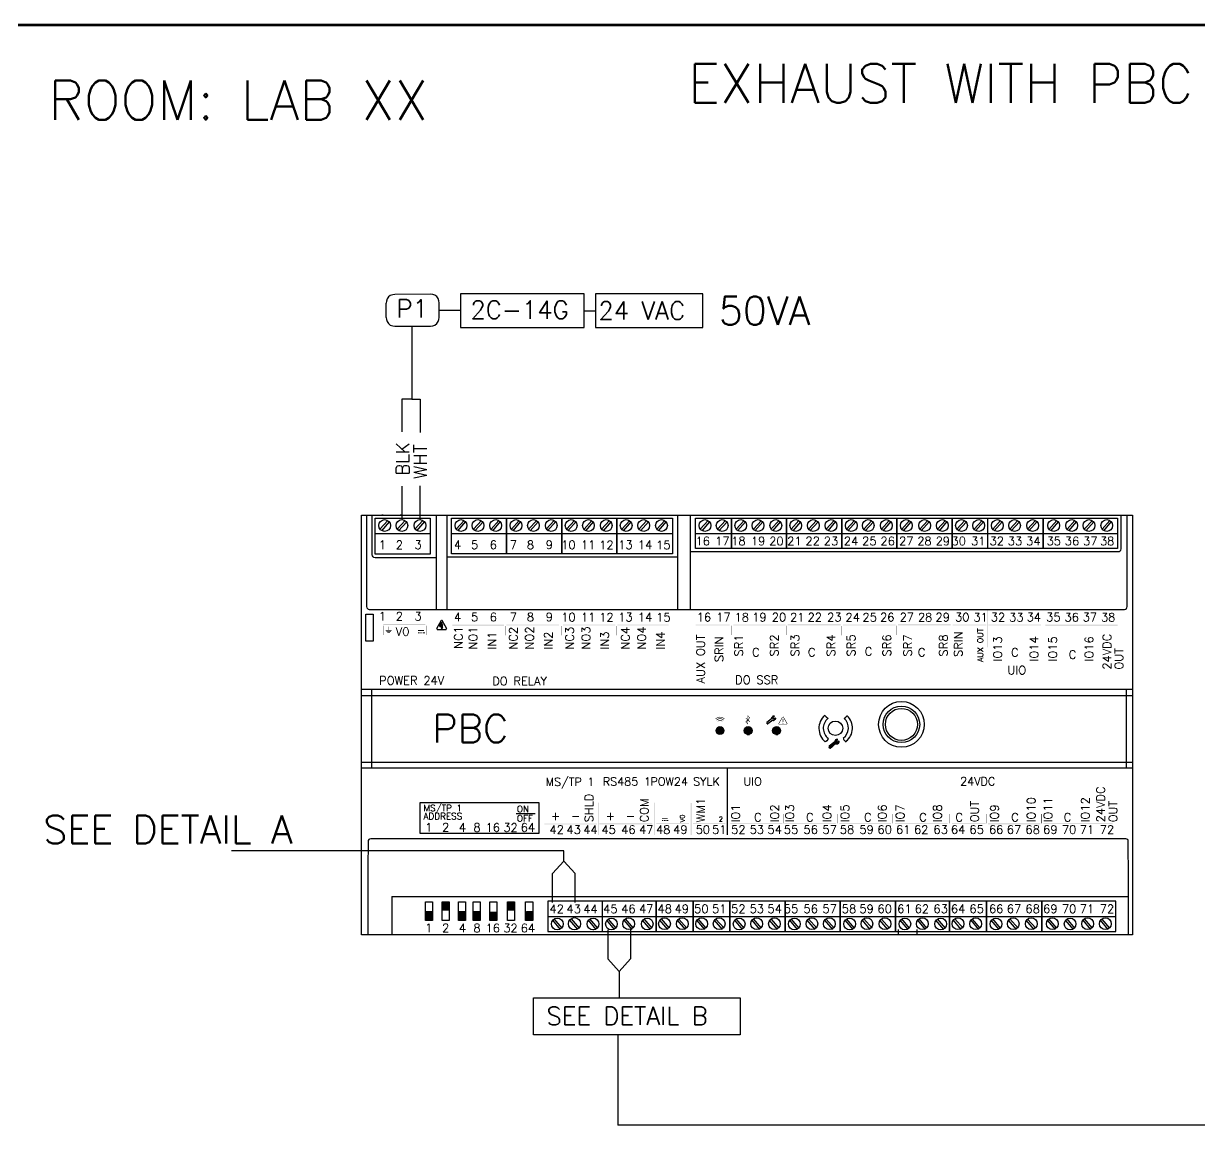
# Model space of a CAD drawing. Extents: x -251 to 1546, y 32 to 985.
# Drawn here: x 73 to 718, y 371 to 985 of the extents above; entities that cross this region are included whole.
import ezdxf

# ---------------------------------------------------------------- set-up
doc = ezdxf.new("R2010")
doc.units = 0
doc.header["$LTSCALE"] = 96
doc.header["$MEASUREMENT"] = 0
doc.layers.get('0').update_dxf_attribs({"linetype": 'CONTINUOUS'})
doc.layers.add('ModelB', color=30, linetype='CONTINUOUS')
doc.layers.add('PBC', color=7, linetype='CONTINUOUS')
doc.styles.get("Standard").update_dxf_attribs({"font": 'ROMANS'})

msp = doc.modelspace()

# ---------------------------------------------------------------- hatches: boundary and pattern name
at = {"layer": 'PBC', "lineweight": 25, "transparency": 33554687}
for points in [[(601.26, 642.83), (601.56, 642.83), (601.56, 663.66), (601.26, 663.66)], [(270.27, 654.82), (270.12, 654.82), (270.12, 649.57), (270.27, 649.57)], [(270.27, 655.57), (270.27, 655.12), (293.35, 655.12), (293.35, 655.57)], [(271.61, 652.42), (271.61, 651.97), (274.91, 651.97), (274.91, 652.42)], [(271.91, 651.82), (271.91, 651.37), (274.46, 651.37), (274.46, 651.82)], [(272.51, 651.07), (272.51, 650.77), (274.01, 650.77), (274.01, 651.07)], [(273.11, 652.12), (273.26, 652.12), (273.26, 654.22), (273.11, 654.22)], [(289.3, 652.27), (289.3, 651.82), (292.6, 651.82), (292.6, 652.27)], [(289.3, 651.07), (289.3, 650.62), (290.2, 650.62), (290.2, 651.07)], [(290.5, 651.07), (290.5, 650.62), (291.4, 650.62), (291.4, 651.07)], [(291.85, 651.07), (291.85, 650.62), (292.75, 650.62), (292.75, 651.07)], [(294.25, 654.82), (294.1, 654.82), (294.1, 649.57), (294.25, 649.57)], [(308.19, 655.27), (308.19, 654.82), (336.37, 654.82), (336.37, 655.27)], [(337.12, 654.52), (336.97, 654.52), (336.97, 649.42), (337.12, 649.42)], [(337.72, 655.27), (337.72, 654.97), (366.65, 654.97), (366.65, 655.27)], [(368, 654.52), (367.85, 654.52), (367.85, 649.42), (368, 649.42)], [(368.75, 655.27), (368.75, 654.97), (397.39, 654.97), (397.39, 655.27)], [(397.98, 654.52), (397.83, 654.52), (397.83, 649.42), (397.98, 649.42)], [(398.58, 655.27), (398.58, 654.97), (426.77, 654.97), (426.77, 655.27)], [(460.05, 654.97), (460.05, 655.27), (441.46, 655.27), (441.46, 654.97)], [(461.39, 654.82), (461.25, 654.82), (461.25, 649.57), (461.39, 649.57)], [(462.14, 655.27), (462.14, 654.97), (490.78, 654.97), (490.78, 655.27)], [(491.38, 654.82), (491.23, 654.82), (491.23, 649.57), (491.38, 649.57)], [(491.98, 655.42), (491.98, 654.97), (520.91, 654.97), (520.91, 655.42)], [(521.66, 654.52), (521.51, 654.52), (521.51, 649.42), (521.66, 649.42)], [(522.26, 655.27), (522.26, 654.97), (551.19, 654.97), (551.19, 655.27)], [(551.79, 654.82), (551.64, 654.82), (551.64, 649.57), (551.79, 649.57)], [(552.39, 655.42), (552.39, 654.97), (581.32, 654.97), (581.32, 655.42)], [(582.07, 654.82), (581.92, 654.82), (581.92, 649.72), (582.07, 649.72)], [(600.81, 654.97), (600.81, 655.27), (582.37, 655.27), (582.37, 654.97)], [(601.86, 655.27), (601.86, 654.97), (630.79, 654.97), (630.79, 655.27)], [(632.14, 654.97), (631.99, 654.97), (631.99, 649.72), (632.14, 649.72)], [(633.19, 655.27), (633.19, 654.82), (672.76, 654.82), (672.76, 655.27)]]:
    msp.add_hatch(color=7, dxfattribs=at).paths.add_polyline_path(points)
at = {"layer": 'PBC', "transparency": 33554687}
for points in [[(302.79, 654.82), (302.94, 655.12), (302.05, 654.82), (302.2, 655.12), (302.64, 656.32), (302.05, 656.32), (301.45, 655.12), (301.45, 654.82), (301.15, 654.22), (302.49, 654.52), (302.35, 654.22), (302.2, 653.77), (301.9, 653.77), (302.35, 653.02), (302.94, 653.77), (302.49, 653.77), (302.64, 654.22), (302.79, 654.52)], [(485.98, 605.54), (485.83, 605.54), (485.83, 600.44), (485.98, 600.44)], [(470.69, 599.39), (470.24, 599.39), (469.79, 599.24), (469.19, 598.94), (468.59, 598.34), (468.44, 597.89), (468.29, 597.59), (468.29, 596.84), (468.44, 596.39), (468.59, 596.09), (469.49, 595.2), (469.79, 595.05), (470.99, 595.05), (471.44, 595.2), (471.74, 595.5), (472.19, 595.8), (472.49, 596.09), (472.64, 596.39), (472.79, 596.84), (472.79, 597.59), (472.64, 597.89), (472.49, 598.34), (472.19, 598.64), (471.74, 598.94), (471.44, 599.09), (470.99, 599.24)], [(486.13, 599.39), (485.83, 599.39), (485.38, 599.24), (485.08, 599.09), (484.63, 598.94), (484.33, 598.64), (484.03, 598.04), (483.88, 597.59), (483.88, 596.84), (484.03, 596.39), (484.33, 595.8), (484.63, 595.5), (485.08, 595.2), (485.38, 595.05), (486.58, 595.05), (487.03, 595.2), (487.63, 595.8), (487.78, 596.09), (488.08, 596.39), (488.08, 596.84), (488.23, 597.14), (488.08, 597.59), (488.08, 598.04), (487.78, 598.34), (487.63, 598.64), (487.33, 598.94), (487.03, 599.09)], [(387.94, 540.05), (388.39, 540.05), (388.39, 557.74), (387.94, 557.74)], [(418.82, 540.05), (419.27, 540.05), (419.27, 557.74), (418.82, 557.74)], [(438.76, 540.05), (439.36, 540.05), (439.36, 557.59), (438.76, 557.59)], [(423.02, 549.34), (423.02, 548.89), (426.17, 548.89), (426.17, 549.34)], [(423.02, 548.14), (423.02, 547.69), (423.77, 547.69), (423.77, 548.14)], [(424.22, 548.14), (424.22, 547.69), (424.97, 547.69), (424.97, 548.14)], [(425.42, 548.14), (425.42, 547.69), (426.17, 547.69), (426.17, 548.14)], [(489.58, 551.59), (489.43, 551.59), (489.43, 546.35), (489.58, 546.35)], [(519.26, 551.59), (519.11, 551.59), (519.11, 546.35), (519.26, 546.35)], [(549.69, 551.59), (549.54, 551.59), (549.54, 546.35), (549.69, 546.35)], [(580.87, 551.59), (580.72, 551.59), (580.72, 546.35), (580.87, 546.35)], [(601.11, 551.59), (600.96, 551.59), (600.96, 546.35), (601.11, 546.35)], [(631.24, 551.59), (630.94, 551.59), (630.94, 546.35), (631.24, 546.35)], [(358.56, 546.2), (358.56, 545.9), (387.49, 545.9), (387.49, 546.2)], [(388.69, 546.35), (388.69, 545.9), (417.77, 545.9), (417.77, 546.35)], [(420.02, 546.35), (420.02, 546.05), (437.86, 546.05), (437.86, 546.35)], [(439.96, 546.35), (439.96, 546.05), (457.8, 546.05), (457.8, 546.35)], [(460.5, 546.35), (460.5, 546.05), (488.98, 546.05), (488.98, 546.35)], [(490.03, 546.35), (490.03, 546.05), (518.21, 546.05), (518.21, 546.35)], [(520.16, 546.35), (520.16, 546.05), (548.49, 546.05), (548.49, 546.35)], [(550.74, 546.35), (550.74, 546.05), (579.67, 546.05), (579.67, 546.35)], [(581.92, 546.35), (581.92, 546.05), (600.36, 546.05), (600.36, 546.35)], [(601.71, 546.35), (601.71, 545.9), (630.34, 545.9), (630.34, 546.35)], [(631.99, 546.35), (631.99, 546.05), (670.06, 546.05), (670.06, 546.35)], [(306.17, 503.1), (302.72, 503.1), (302.72, 498.75), (306.17, 498.75)], [(341.88, 503.1), (338.58, 503.1), (338.58, 498.75), (341.88, 498.75)], [(296.88, 498), (293.73, 498), (293.73, 493.66), (296.88, 493.66)], [(315.15, 498), (311.71, 498), (311.71, 493.66), (315.15, 493.66)], [(323.17, 498), (319.87, 498), (319.87, 493.66), (323.17, 493.66)], [(332.34, 497.79), (329.05, 497.79), (329.05, 493.44), (332.34, 493.44)], [(351.89, 498), (348.74, 498), (348.74, 493.66), (351.89, 493.66)]]:
    msp.add_hatch(color=7, dxfattribs=at).paths.add_polyline_path(points)
at = {"layer": 'PBC', "lineweight": 0, "transparency": 33554687}
for points in [[(453.9, 603.44), (454.8, 603.59), (455.85, 603.44), (456.6, 602.84), (456.9, 603.14), (456, 603.74), (454.8, 604.04), (453.75, 603.74), (452.85, 603.14), (453.15, 602.84)], [(470.99, 601.94), (471.29, 602.24), (469.04, 604.19), (468.89, 604.04)], [(489.58, 603.59), (489.13, 603.59), (489.13, 603.14), (489.28, 601.64), (489.43, 601.64), (489.58, 603.14)], [(489.13, 601.34), (489.13, 601.04), (489.58, 601.04), (489.58, 601.34)]]:
    msp.add_hatch(color=7, dxfattribs=at).paths.add_polyline_path(points)
h = msp.add_hatch(color=7, dxfattribs=at)
h.paths.add_polyline_path([(469.94, 605.69), (469.94, 603.23), (468.74, 601.94), (470.09, 600.59), (470.09, 602.9), (471.29, 604.19)])
h.paths.add_polyline_path([(469.94, 601.19), (469.19, 601.94), (469.94, 602.74)], flags=0)
h.paths.add_polyline_path([(470.09, 603.39), (470.09, 605.09), (470.84, 604.19)], flags=0)
at = {"layer": 'PBC', "transparency": 33554687}
h = msp.add_hatch(color=7, dxfattribs=at)
h.dxf.hatch_style = 1
h.paths.add_polyline_path([(457.01, 597.24, 1), (452.66, 597.24, 1)])
h = msp.add_hatch(color=7, dxfattribs=at)
h.paths.add_polyline_path([(515.96, 588.2), (516.11, 588.2), (516.11, 588.35), (516.26, 588.35), (516.41, 588.5), (516.56, 588.5), (516.56, 588.65), (516.71, 588.65), (518.36, 590), (518.36, 590.15), (518.51, 590), (519.26, 590), (519.41, 590.15), (519.56, 590.15), (520.01, 590.6), (520.01, 590.9), (520.16, 590.9), (520.16, 591.5), (519.86, 591.2), (519.56, 591.05), (519.26, 590.75), (518.96, 590.75), (518.51, 591.2), (518.51, 591.5), (518.66, 591.65), (518.66, 591.8), (518.81, 591.95), (519.11, 592.1), (519.41, 592.4), (518.51, 592.4), (518.21, 592.25), (517.91, 591.95), (517.91, 591.8), (517.76, 591.65), (517.76, 591.05), (517.61, 591.05), (517.61, 590.9), (517.46, 590.9), (517.46, 590.75), (516.86, 590.45), (516.41, 590), (514.61, 588.65), (514.46, 588.65), (514.46, 588.35), (514.61, 588.2), (514.91, 587.6), (515.36, 587.6)])
h.paths.add_polyline_path([(515.36, 588.2), (515.06, 588.2), (515.06, 588.5), (515.36, 588.5)], flags=0)

# ---------------------------------------------------------------- linework, layer by layer
at = {"layer": 'ModelB', "const_width": 1.5}
msp.add_lwpolyline([(66, 984), (66, 33), (1545, 33), (1545, 984)], close=True, dxfattribs=at)
at = {"layer": 'PBC', "color": 7}
for p, q in [((312.53, 827.55), (301.29, 827.55)), ((380.41, 827.29), (386.46, 827.29)), ((285.86, 818.85), (285.86, 778.79)), ((285.86, 778.79), (280.38, 778.79)), ((280.38, 778.79), (280.38, 760.97)), ((285.86, 778.79), (290.41, 778.79)), ((290.41, 778.79), (290.41, 760.69)), ((280.49, 731.13), (280.49, 713.16)), ((290.28, 731.35), (290.28, 713.16)), ((369.21, 531.28), (187.08, 531.28)), ((274.91, 506.28), (274.91, 485.19)), ((552.45, 488.18), (552.45, 485.29)), ((562.68, 488.18), (562.68, 485.29)), ((398.92, 430.44), (398.92, 381.01)), ((842.97, 381.01), (398.92, 381.01))]:
    msp.add_line(p, q, dxfattribs=at)
at = {"layer": 'PBC', "color": 7, "transparency": 33554687}
for p, q in [((458.91, 540.16), (458.91, 576.48)), ((343.04, 551.8), (353.48, 551.8))]:
    msp.add_line(p, q, dxfattribs=at)
at = {"layer": 'PBC'}
for p, q in [((369.21, 525.7), (369.21, 531.28)), ((399.59, 465.27), (399.59, 450.77))]:
    msp.add_line(p, q, dxfattribs=at)
at = {"layer": 'PBC', "color": 7, "linetype": 'Continuous'}
for p, q in [((363.02, 518.89), (369.21, 525.7)), ((375.41, 518.89), (369.21, 525.7)), ((363.02, 502.97), (363.02, 518.89)), ((375.41, 502.97), (375.41, 518.89)), ((393.4, 488.01), (393.4, 472.08)), ((405.78, 488.01), (405.78, 472.08)), ((393.4, 472.08), (399.59, 465.27)), ((405.78, 472.08), (399.59, 465.27))]:
    msp.add_line(p, q, dxfattribs=at)
at = {"layer": 'PBC', "color": 7, "transparency": 33554687}
for points in [[(271.67, 831.51), (271.67, 823.58)], [(271.85, 823.58), (272.04, 822.48), (272.4, 821.37), (273.14, 820.27), (274.06, 819.34), (275.54, 818.98), (276.64, 818.79), (296.24, 818.92), (297.35, 819.1), (298.45, 819.47), (299.56, 820.39), (300.3, 821.5), (300.67, 822.6), (300.85, 823.71), (300.85, 831.64), (300.67, 832.74), (300.3, 834.03), (299.56, 835.14), (298.45, 835.88), (297.35, 836.25), (296.24, 836.43), (276.64, 836.31), (275.54, 836.12), (274.06, 835.75), (273.14, 835.02), (272.4, 833.91), (272.04, 832.62), (271.85, 831.51)]]:
    msp.add_lwpolyline(points, dxfattribs=at)
at = {"layer": 'PBC'}
for points in [[(380.41, 836.67), (312.53, 836.67), (312.53, 818.07), (380.41, 818.07)], [(352.57, 450.77), (465.82, 450.77), (465.82, 430.44), (352.57, 430.44)]]:
    msp.add_lwpolyline(points, close=True, dxfattribs=at)
at = {"layer": 'PBC', "color": 7, "transparency": 33554687}
for points in [[(445.48, 836.67), (386.55, 836.67), (386.55, 818.23), (445.48, 818.23)], [(290.45, 557.84), (355.49, 557.84), (355.49, 540.87), (290.45, 540.87)]]:
    msp.add_lwpolyline(points, close=True, dxfattribs=at)
at = {"layer": 'PBC', "color": 7, "lineweight": 5, "transparency": 33554687}
for points in [[(269.52, 715.51), (270.27, 715.51)], [(280.46, 715.51), (279.56, 715.51)], [(426.17, 548.14), (426.17, 547.69)]]:
    msp.add_lwpolyline(points, dxfattribs=at)
at = {"layer": 'PBC', "color": 7, "lineweight": 25, "transparency": 33554687}
for points in [[(681.01, 485.29), (258.42, 485.29), (258.42, 715.36), (681.01, 715.36)], [(296.05, 693.88), (265.92, 693.88), (265.92, 713.71), (296.05, 713.71)], [(337.87, 694.18), (307.59, 694.18), (307.59, 713.71), (337.87, 713.71)], [(368.15, 694.18), (337.87, 694.18), (337.87, 713.71), (368.15, 713.71)], [(398.28, 694.18), (368.15, 694.18), (368.15, 713.71), (398.28, 713.71)], [(428.72, 694.18), (398.28, 694.18), (398.28, 713.71), (428.72, 713.71)], [(461.1, 697.07), (441.46, 697.07), (441.46, 713.71), (461.1, 713.71)], [(491.23, 697.07), (461.1, 697.07), (461.1, 713.71), (491.23, 713.71)], [(521.66, 697.07), (491.23, 697.07), (491.23, 713.71), (521.66, 713.71)], [(551.79, 697.07), (521.66, 697.07), (521.66, 713.71), (551.79, 713.71)], [(582.07, 697.07), (551.79, 697.07), (551.79, 713.71), (582.07, 713.71)], [(631.99, 697.07), (601.71, 697.07), (601.71, 713.71), (631.99, 713.71)], [(672.61, 697.07), (631.99, 697.07), (631.99, 713.71), (672.61, 713.71)], [(264.72, 646.27), (260.67, 646.27), (260.67, 660.96), (264.72, 660.96)], [(302.64, 656.32), (302.05, 656.32), (301.15, 654.22), (302.49, 654.52), (302.2, 653.77), (301.9, 653.77), (302.35, 653.02), (302.94, 653.77), (302.49, 653.77), (302.94, 655.12), (302.05, 654.82)], [(301.9, 653.77), (302.49, 653.77), (301.9, 653.77), (302.49, 653.77)], [(480.73, 600.89), (480.88, 600.89), (480.73, 600.89), (480.88, 600.89), (480.73, 600.89), (480.88, 600.89), (480.73, 600.89), (480.88, 600.89), (480.73, 600.89), (480.88, 600.89), (481.03, 600.89), (480.73, 600.89), (480.88, 600.89), (480.73, 600.89), (481.03, 600.89), (480.73, 600.89), (481.03, 600.89), (480.73, 600.89), (481.03, 600.89), (480.73, 600.89), (481.03, 600.89), (480.73, 600.89), (481.03, 600.89), (480.73, 600.89), (481.03, 600.89)], [(484.03, 605.09), (484.63, 605.09), (484.03, 605.09), (483.88, 605.09), (484.63, 605.09), (484.03, 605.09), (484.33, 605.09), (484.03, 605.09), (484.33, 605.09)], [(483.88, 605.09), (484.63, 605.09), (483.88, 605.09), (484.63, 605.09)], [(484.18, 602.84), (484.33, 602.84), (484.18, 602.84)], [(469.79, 595.05), (470.69, 595.05), (470.99, 595.05), (469.79, 595.05), (470.69, 595.05), (470.24, 595.05)], [(485.38, 595.05), (486.13, 595.05), (486.58, 595.05), (485.38, 595.05), (486.13, 595.05), (485.83, 595.05)], [(514.61, 588.65), (516.56, 588.65), (514.61, 588.65), (514.46, 588.65), (516.56, 588.65), (514.61, 588.65), (516.56, 588.65), (516.71, 588.65), (514.61, 588.65), (516.56, 588.65)], [(514.46, 588.5), (515.06, 588.5), (515.21, 588.5), (514.46, 588.5), (515.06, 588.5)], [(514.46, 588.5), (515.06, 588.5), (514.46, 588.5), (515.06, 588.5), (514.46, 588.5), (515.06, 588.5), (514.46, 588.5), (515.06, 588.5)], [(514.46, 588.5), (515.06, 588.5), (514.46, 588.5), (515.06, 588.5)], [(514.46, 588.5), (515.06, 588.5), (514.46, 588.5), (515.06, 588.5), (514.46, 588.5), (515.06, 588.5), (514.46, 588.5), (515.06, 588.5)], [(514.46, 588.5), (515.06, 588.5), (514.46, 588.5), (515.06, 588.5)], [(514.46, 588.5), (515.06, 588.5), (514.46, 588.5), (515.06, 588.5)], [(514.46, 588.35), (514.91, 588.35), (514.46, 588.35), (514.91, 588.35), (514.46, 588.35), (514.91, 588.35), (515.06, 588.35), (514.46, 588.35), (514.91, 588.35)], [(514.46, 588.35), (514.91, 588.35), (514.46, 588.35), (514.91, 588.35)], [(514.46, 588.35), (514.91, 588.35), (514.46, 588.35), (514.91, 588.35), (514.46, 588.35), (514.91, 588.35), (514.46, 588.35), (514.91, 588.35)], [(514.46, 588.35), (515.06, 588.35), (514.46, 588.35), (515.06, 588.35)], [(514.61, 588.2), (515.06, 588.2), (514.61, 588.2), (515.06, 588.2)], [(514.61, 588.2), (515.06, 588.2), (514.61, 588.2), (515.06, 588.2)], [(514.61, 588.2), (515.06, 588.2), (514.61, 588.2), (515.06, 588.2)], [(514.61, 588.2), (515.06, 588.2), (514.61, 588.2), (515.06, 588.2)], [(514.61, 588.2), (515.06, 588.2), (514.61, 588.2), (515.06, 588.2)], [(514.61, 588.2), (515.21, 588.2), (514.61, 588.2), (515.21, 588.2)], [(514.91, 587.6), (515.36, 587.6), (514.91, 587.6), (515.06, 587.6), (515.36, 587.6), (514.91, 587.6), (515.36, 587.6), (514.91, 587.6), (515.36, 587.6), (514.91, 587.6), (515.36, 587.6), (514.91, 587.6), (515.36, 587.6)], [(515.06, 587.6), (515.21, 587.6), (515.06, 587.6), (515.21, 587.6), (515.06, 587.6), (515.21, 587.6), (515.06, 587.6), (515.21, 587.6), (515.06, 587.6), (515.21, 587.6), (515.06, 587.6), (515.21, 587.6), (515.06, 587.6), (515.21, 587.6), (515.06, 587.6), (515.21, 587.6), (515.36, 587.6), (515.06, 587.6), (515.21, 587.6)], [(515.21, 588.5), (516.56, 588.5), (515.21, 588.5), (516.56, 588.5)], [(515.21, 588.5), (516.41, 588.5), (516.56, 588.5), (515.21, 588.5), (516.41, 588.5)], [(515.21, 588.5), (516.41, 588.5), (515.21, 588.5), (516.41, 588.5), (515.36, 588.5)], [(515.36, 588.2), (515.96, 588.2), (516.11, 588.2), (515.36, 588.2), (515.96, 588.2), (515.21, 588.2)], [(515.21, 588.2), (515.96, 588.2), (515.21, 588.2), (515.96, 588.2)], [(515.21, 588.2), (515.96, 588.2), (515.21, 588.2), (515.96, 588.2)], [(515.36, 588.5), (516.41, 588.5), (515.36, 588.5), (516.41, 588.5)], [(515.36, 588.5), (516.41, 588.5), (515.36, 588.5), (516.41, 588.5)], [(515.36, 588.5), (516.41, 588.5), (515.36, 588.5), (516.41, 588.5)], [(515.36, 588.35), (516.26, 588.35), (515.36, 588.35), (516.26, 588.35)], [(515.36, 588.35), (516.26, 588.35), (515.36, 588.35), (516.26, 588.35)], [(515.36, 588.35), (516.11, 588.35), (516.26, 588.35), (515.36, 588.35), (516.11, 588.35)], [(515.36, 588.2), (516.11, 588.2), (515.36, 588.2), (516.11, 588.2)], [(515.36, 588.2), (516.11, 588.2), (515.36, 588.2), (516.11, 588.2)], [(516.56, 590.15), (519.41, 590.15), (519.56, 590.15), (516.56, 590.15), (519.41, 590.15)], [(517.61, 590.9), (518.81, 590.9), (517.61, 590.9), (518.81, 590.9), (517.46, 590.9)], [(517.46, 590.75), (518.96, 590.75), (517.46, 590.75), (518.96, 590.75)], [(517.46, 590.75), (519.11, 590.75), (517.46, 590.75), (519.11, 590.75)], [(517.46, 590.75), (520.01, 590.75), (517.46, 590.75), (520.01, 590.75), (517.46, 590.75), (519.11, 590.75), (517.46, 590.75), (519.11, 590.75)], [(517.76, 591.05), (518.66, 591.05), (517.76, 591.05), (517.61, 591.05), (518.66, 591.05), (517.76, 591.05), (518.66, 591.05), (517.76, 591.05), (518.66, 591.05)], [(517.76, 591.65), (518.66, 591.65), (517.76, 591.65), (518.66, 591.65)], [(517.76, 591.5), (518.51, 591.5), (517.76, 591.5), (518.51, 591.5), (517.76, 591.5), (518.51, 591.5), (517.76, 591.5), (518.51, 591.5)], [(517.76, 591.35), (518.51, 591.35), (517.76, 591.35), (518.51, 591.35)], [(517.76, 591.2), (518.51, 591.2), (517.76, 591.2), (518.51, 591.2)], [(517.91, 591.8), (518.66, 591.8), (517.91, 591.8), (518.66, 591.8)], [(518.66, 592.4), (519.41, 592.4), (518.66, 592.4), (518.51, 592.4), (519.41, 592.4), (518.66, 592.4), (519.11, 592.4), (518.66, 592.4), (519.11, 592.4)], [(518.51, 592.4), (519.41, 592.4), (518.51, 592.4), (519.41, 592.4)], [(518.51, 590), (519.26, 590), (518.51, 590), (519.26, 590), (518.66, 590)], [(518.96, 592.4), (519.11, 592.4), (518.66, 592.4)], [(518.66, 590), (519.11, 590), (519.26, 590), (518.66, 590), (519.11, 590), (518.81, 590)], [(519.26, 590.75), (520.01, 590.75), (519.26, 590.75), (520.01, 590.75), (519.11, 590.75)], [(519.26, 590.75), (520.01, 590.75), (519.26, 590.75), (520.01, 590.75)], [(519.41, 590.9), (520.01, 590.9), (520.16, 590.9), (519.41, 590.9), (520.01, 590.9)], [(297.33, 503.4), (297.33, 493.21), (293.43, 493.21), (293.43, 503.4)], [(306.32, 503.4), (306.32, 493.21), (302.57, 493.21), (302.57, 503.4)], [(302.72, 498.75), (302.72, 503.1), (306.17, 503.1), (306.17, 498.75)], [(315.3, 503.4), (315.3, 493.21), (311.56, 493.21), (311.56, 503.4)], [(323.32, 503.4), (323.32, 493.21), (319.57, 493.21), (319.57, 503.4)], [(332.51, 503.4), (332.51, 493.21), (328.61, 493.21), (328.61, 503.4)], [(342.18, 503.4), (342.18, 493.21), (338.28, 493.21), (338.28, 503.4)], [(338.58, 498.75), (338.58, 503.1), (341.88, 503.1), (341.88, 498.75)], [(352.19, 503.4), (352.19, 493.21), (348.29, 493.21), (348.29, 503.4)], [(419.87, 503.73), (390.19, 503.73), (390.19, 487.09), (419.87, 487.09)], [(440.11, 503.73), (419.87, 503.73), (419.87, 487.09), (440.11, 487.09)], [(460.2, 503.73), (440.11, 503.73), (440.11, 487.09), (460.2, 487.09)], [(490.48, 503.73), (460.2, 503.73), (460.2, 487.09), (490.48, 487.09)], [(520.76, 503.73), (490.48, 503.73), (490.48, 487.09), (520.76, 487.09)], [(551.04, 503.73), (520.76, 503.73), (520.76, 487.09), (551.04, 487.09)], [(580.57, 503.73), (551.04, 503.73), (551.04, 487.09), (580.57, 487.09)], [(600.96, 503.73), (580.57, 503.73), (580.57, 487.09), (600.96, 487.09)], [(631.24, 503.73), (600.96, 503.73), (600.96, 487.09), (631.24, 487.09)], [(671.86, 503.73), (631.24, 503.73), (631.24, 487.09), (671.86, 487.09)], [(293.73, 493.66), (293.73, 498), (296.88, 498), (296.88, 493.66)], [(311.71, 493.66), (311.71, 498), (315.15, 498), (315.15, 493.66)], [(319.87, 493.66), (319.87, 498), (323.17, 498), (323.17, 493.66)], [(329.05, 493.44), (329.05, 497.79), (332.34, 497.79), (332.34, 493.44)], [(348.74, 493.66), (348.74, 498), (351.89, 498), (351.89, 493.66)]]:
    msp.add_lwpolyline(points, close=True, dxfattribs=at)
for points in [[(261.12, 715.36), (261.12, 665.16), (261.27, 664.56), (261.57, 664.11), (262.02, 663.81), (262.62, 663.66), (676.51, 663.66), (677.11, 663.81), (677.56, 664.11), (677.86, 664.56), (678.01, 665.16), (678.01, 715.36)], [(299.35, 691.93), (265.77, 691.93), (265.17, 692.08), (264.72, 692.38), (264.42, 692.98), (264.27, 693.58), (264.27, 715.36)], [(272.81, 712.36), (268.47, 707.57)], [(273.56, 711.62), (269.37, 706.67)], [(282.26, 712.36), (277.91, 707.57)], [(283.16, 711.62), (278.66, 706.67)], [(292, 712.36), (287.65, 707.57)], [(292.9, 711.77), (288.4, 706.67)], [(299.35, 715.36), (299.35, 663.66)], [(305.19, 715.36), (305.19, 663.66)], [(314.64, 712.36), (310.14, 707.57)], [(315.39, 711.77), (311.04, 706.67)], [(324.08, 712.36), (319.73, 707.57)], [(324.98, 711.62), (320.48, 706.67)], [(333.68, 712.36), (329.48, 707.57)], [(334.42, 711.77), (330.23, 706.67)], [(344.77, 712.36), (340.57, 707.57)], [(345.52, 711.77), (341.32, 706.67)], [(354.36, 712.36), (349.87, 707.57)], [(355.11, 711.62), (350.76, 706.67)], [(363.96, 712.36), (359.61, 707.57)], [(364.86, 711.77), (360.36, 706.67)], [(375.05, 712.36), (370.7, 707.57)], [(375.95, 711.77), (371.45, 706.67)], [(384.64, 712.36), (380.3, 707.57)], [(385.39, 711.62), (381.05, 706.67)], [(394.24, 712.36), (389.89, 707.57)], [(395.14, 711.77), (390.79, 706.67)], [(405.33, 712.36), (400.98, 707.57)], [(406.23, 711.77), (401.73, 706.67)], [(414.77, 712.36), (410.43, 707.57)], [(415.67, 711.62), (411.18, 706.67)], [(424.52, 712.36), (420.17, 707.57)], [(425.27, 711.77), (420.92, 706.67)], [(431.56, 715.36), (431.56, 663.66)], [(674.56, 715.36), (674.56, 696.77), (674.41, 696.18), (674.11, 695.58), (673.66, 695.28), (673.06, 695.13), (639.63, 695.13), (438.46, 695.13)], [(438.46, 715.36), (438.46, 663.66)], [(448.35, 712.36), (444.01, 707.57)], [(449.1, 711.62), (444.91, 706.67)], [(457.8, 712.36), (453.45, 707.57)], [(458.7, 711.62), (454.2, 706.67)], [(467.99, 712.36), (463.64, 707.57)], [(468.74, 711.62), (464.39, 706.67)], [(477.58, 712.36), (473.24, 707.57)], [(478.33, 711.62), (473.99, 706.67)], [(487.18, 712.36), (482.68, 707.57)], [(487.93, 711.77), (483.58, 706.67)], [(498.12, 712.36), (493.77, 707.57)], [(499.02, 711.62), (494.67, 706.67)], [(507.72, 712.36), (503.37, 707.57)], [(508.62, 711.62), (504.12, 706.67)], [(517.46, 712.36), (513.11, 707.57)], [(518.21, 711.77), (513.86, 706.67)], [(528.55, 712.36), (524.21, 707.57)], [(529.3, 711.62), (524.95, 706.67)], [(538, 712.36), (533.65, 707.57)], [(538.9, 711.62), (534.4, 706.67)], [(547.59, 712.36), (543.39, 707.57)], [(548.49, 711.77), (544.14, 706.67)], [(558.68, 712.36), (554.49, 707.57)], [(559.43, 711.62), (555.24, 706.67)], [(568.73, 712.36), (564.38, 707.57)], [(569.48, 711.62), (565.13, 706.67)], [(578.47, 712.36), (574.12, 707.57)], [(579.22, 711.77), (574.87, 706.67)], [(601.71, 697.07), (582.07, 697.07), (582.07, 713.71), (601.71, 713.71)], [(588.96, 712.36), (584.62, 707.57)], [(589.86, 711.62), (585.37, 706.67)], [(598.56, 712.36), (594.21, 707.57)], [(599.31, 711.62), (594.96, 706.67)], [(608.6, 712.36), (604.4, 707.57)], [(609.5, 711.62), (605.15, 706.67)], [(618.05, 712.36), (613.7, 707.57)], [(618.95, 711.62), (614.45, 706.67)], [(627.79, 712.36), (623.44, 707.57)], [(628.69, 711.77), (624.19, 706.67)], [(639.48, 712.36), (635.14, 707.42)], [(640.23, 711.62), (635.89, 706.67)], [(649.38, 712.36), (645.03, 707.57)], [(650.13, 711.62), (645.78, 706.67)], [(658.97, 712.36), (654.47, 707.57)], [(659.72, 711.62), (655.37, 706.67)], [(668.41, 712.36), (664.22, 707.57)], [(669.31, 711.77), (664.97, 706.67)], [(265.92, 705.32), (296.05, 705.32)], [(307.59, 705.32), (337.87, 705.32), (368.15, 705.32), (398.28, 705.32), (428.72, 705.32)], [(441.46, 705.32), (461.1, 705.32), (491.23, 705.32), (521.66, 705.32), (551.79, 705.32), (582.07, 705.32), (601.71, 705.32), (631.99, 705.32), (672.61, 705.32)], [(431.56, 692.23), (305.19, 692.23)], [(302.05, 657.52), (299.5, 653.02)], [(302.49, 657.52), (302.2, 657.52)], [(305.04, 653.02), (302.64, 657.52)], [(292.75, 651.07), (292.75, 650.62)], [(299.65, 653.17), (299.65, 653.02), (299.8, 652.87)], [(299.8, 652.72), (304.74, 652.72)], [(304.74, 652.87), (304.89, 653.02), (304.89, 653.17)], [(258.42, 619.97), (681.01, 619.97)], [(263.82, 619.97), (263.82, 576.58)], [(677.56, 576.58), (677.56, 619.97)], [(258.42, 616.38), (681.01, 616.38)], [(480.28, 601.34), (480.73, 601.04), (481.03, 601.04)], [(480.43, 601.79), (483.13, 603.89)], [(480.43, 601.64), (480.43, 601.34)], [(480.88, 600.89), (480.88, 600.89)], [(485.23, 604.04), (485.23, 603.74), (485.08, 603.29), (484.78, 603.14), (484.48, 602.84), (484.18, 602.84), (483.73, 602.99), (481.03, 600.89)], [(484.03, 603.89), (483.88, 604.04), (483.88, 604.34), (484.03, 604.49), (484.63, 605.09), (483.88, 605.09), (483.58, 604.79), (483.28, 604.49), (483.13, 604.19), (483.13, 603.74)], [(483.92, 604), (484.07, 603.85), (484.22, 603.7), (484.52, 603.7), (484.67, 603.85), (484.92, 604.04), (485.23, 604.04), (485.08, 604.04), (485.23, 604.04), (484.93, 604.04), (485.08, 604.04)], [(512.36, 605.44), (512.36, 605.59), (513.11, 604.84), (513.86, 604.09), (513.86, 603.94), (513.86, 604.09)], [(523.01, 603.64), (523.76, 604.54), (524.51, 605.29), (524.51, 605.44)], [(523.01, 603.79), (523.01, 603.94)], [(514.01, 592.55), (514.01, 592.4), (513.41, 591.65), (512.66, 591.05), (512.66, 591.2)], [(519.41, 592.25), (518.96, 592.4), (518.66, 592.4), (518.21, 592.1), (517.91, 591.8), (517.76, 591.5), (517.76, 591.05), (514.61, 588.65), (514.61, 588.35)], [(514.91, 587.6), (514.61, 588.2)], [(515.06, 587.75), (515.36, 587.75)], [(518.36, 590.15), (515.36, 587.6)], [(518.51, 590.15), (518.96, 590), (519.26, 590), (519.71, 590.3), (520.01, 590.6), (520.16, 591.05), (520.16, 591.5), (519.41, 590.9)], [(518.66, 591.8), (519.41, 592.4)], [(518.81, 591.65), (518.66, 591.5), (518.66, 591.2), (518.81, 591.05), (518.96, 590.9), (519.26, 590.9), (519.41, 591.05)], [(518.66, 591.05), (518.66, 591.2)], [(518.81, 590), (519.11, 590), (518.81, 590)], [(522.56, 592.4), (523.31, 591.65), (523.91, 590.9)], [(522.71, 592.55), (522.71, 592.7)], [(524.06, 591.05), (524.06, 591.2)], [(258.42, 579.88), (681.01, 579.88)], [(681.01, 576.58), (258.42, 576.58)], [(678.76, 485.29), (678.76, 515.87), (678.61, 537.05), (678.31, 537.5), (677.86, 537.8), (677.26, 537.95), (263.52, 537.95), (262.77, 537.8), (262.32, 537.5), (262.02, 537.05), (261.87, 521.24), (261.87, 485.29)], [(274.91, 506.28), (678.76, 506.28)], [(390.19, 503.73), (360.51, 503.73), (360.51, 487.09), (390.19, 487.09)], [(360.51, 495.34), (380.15, 495.34), (390.19, 495.34), (409.68, 495.34), (440.11, 495.34), (460.2, 495.34), (490.48, 495.34), (520.76, 495.34), (551.04, 495.34), (570.53, 495.34), (600.96, 495.34), (631.24, 495.34), (671.86, 495.34)], [(367.4, 488.29), (363.21, 493.24)], [(368.3, 488.89), (363.96, 493.99)], [(377, 488.29), (372.5, 493.24)], [(377.75, 488.89), (373.4, 493.99)], [(387.04, 488.29), (382.69, 493.24)], [(387.94, 488.89), (383.44, 493.99)], [(397.09, 488.29), (392.74, 493.24)], [(397.98, 488.89), (393.49, 493.99)], [(406.68, 488.29), (402.33, 493.24)], [(407.43, 488.89), (403.08, 493.99)], [(416.72, 488.29), (412.38, 493.24)], [(417.62, 488.89), (413.28, 493.99)], [(426.17, 488.29), (421.82, 493.24)], [(427.07, 488.89), (422.72, 493.99)], [(435.91, 488.14), (431.56, 493.24)], [(436.66, 488.89), (432.31, 493.84)], [(446.55, 488.29), (442.06, 493.24)], [(447.3, 488.89), (442.81, 493.99)], [(456.15, 488.14), (451.8, 493.24)], [(457.05, 488.89), (452.55, 493.84)], [(467.24, 488.29), (462.89, 493.24)], [(468.14, 488.89), (463.64, 493.99)], [(476.69, 488.29), (472.49, 493.24)], [(477.58, 488.89), (473.24, 493.99)], [(486.43, 488.14), (481.93, 493.24)], [(487.18, 488.89), (482.98, 493.84)], [(497.37, 488.29), (493.02, 493.24)], [(498.27, 488.89), (493.77, 493.99)], [(506.97, 488.29), (502.62, 493.24)], [(507.87, 488.89), (503.37, 493.99)], [(516.71, 488.14), (512.36, 493.24)], [(517.46, 488.89), (513.11, 493.84)], [(527.8, 488.29), (523.46, 493.24)], [(528.55, 488.89), (524.21, 493.99)], [(537.1, 488.29), (532.9, 493.24)], [(538.15, 488.89), (533.65, 493.99)], [(546.84, 488.14), (542.49, 493.24)], [(547.74, 488.89), (543.39, 493.84)], [(557.93, 488.29), (553.59, 493.24)], [(558.68, 488.89), (554.49, 493.99)], [(567.53, 488.29), (563.18, 493.24)], [(568.28, 488.89), (563.93, 493.99)], [(577.57, 488.29), (573.22, 493.24)], [(578.47, 488.89), (573.97, 493.99)], [(587.02, 488.29), (582.82, 493.24)], [(588.07, 488.89), (583.57, 493.99)], [(596.76, 488.14), (592.41, 493.24)], [(597.51, 488.89), (593.31, 493.84)], [(607.85, 488.29), (603.51, 493.24)], [(608.6, 488.89), (604.4, 493.99)], [(617.3, 488.29), (612.95, 493.24)], [(618.2, 488.89), (613.7, 493.99)], [(627.04, 488.14), (622.69, 493.24)], [(627.94, 488.89), (623.44, 493.84)], [(638.73, 488.29), (634.39, 493.24)], [(639.48, 488.89), (635.14, 493.99)], [(648.63, 488.29), (644.28, 493.24)], [(649.38, 488.89), (645.03, 493.99)], [(658.07, 488.29), (653.87, 493.24)], [(658.97, 488.89), (654.62, 493.99)], [(667.67, 488.14), (663.32, 493.24)], [(668.56, 488.89), (664.22, 493.84)], [(385.54, 487.84), (385.54, 487.99)]]:
    msp.add_lwpolyline(points, dxfattribs=at)
at = {"layer": 'PBC', "color": 7, "lineweight": 0, "transparency": 33554687}
for points, const_width in [([(457.35, 603.59), (456.3, 604.34), (454.8, 604.64), (453.52, 604.34), (452.4, 603.59)], 0.294), ([(456.15, 602.39), (455.25, 602.84), (454.42, 602.84), (453.6, 602.32)], 0.3), ([(489.13, 604.64), (487.03, 601.04), (487.03, 600.89), (487.18, 600.74), (491.38, 600.74), (491.53, 600.89), (491.53, 601.04)], 0.3), ([(491.68, 601.04), (489.58, 604.64), (489.28, 604.64)], 0.3)]:
    msp.add_lwpolyline(points, dxfattribs=dict(at, const_width=const_width))
at = {"layer": 'PBC', "color": 7, "lineweight": 25, "transparency": 33554687}
for centre, radius in [((271.04, 709.62), 3.22), ((280.49, 709.62), 3.22), ((290.38, 709.62), 3.22), ((312.87, 709.62), 3.22), ((322.16, 709.62), 3.22), ((331.91, 709.62), 3.22), ((343, 709.62), 3.22), ((352.59, 709.62), 3.22), ((362.34, 709.62), 3.22), ((373.28, 709.62), 3.22), ((382.73, 709.62), 3.22), ((392.47, 709.62), 3.22), ((403.41, 709.62), 3.22), ((413.01, 709.62), 3.22), ((422.75, 709.62), 3.22), ((446.59, 709.62), 3.22), ((456.03, 709.62), 3.22), ((466.23, 709.62), 3.22), ((475.67, 709.62), 3.22), ((485.42, 709.62), 3.22), ((496.36, 709.62), 3.22), ((505.95, 709.62), 3.22), ((515.7, 709.62), 3.22), ((526.79, 709.62), 3.22), ((536.09, 709.62), 3.22), ((545.98, 709.62), 3.22), ((556.92, 709.62), 3.22), ((566.97, 709.62), 3.22), ((576.71, 709.62), 3.22), ((587.21, 709.62), 3.22), ((596.65, 709.62), 3.22), ((606.84, 709.62), 3.22), ((616.29, 709.62), 3.22), ((626.18, 709.62), 3.22), ((637.73, 709.62), 3.22), ((647.62, 709.62), 3.22), ((657.06, 709.62), 3.22), ((666.81, 709.62), 3.22), ((554.27, 600.64), 12.54), ((554.27, 600.64), 10.01), ((554.27, 600.64), 8.78), ((518.1, 598.49), 3.97), ((454.83, 597.24), 2.17), ((470.27, 597.24), 2.17), ((485.87, 597.24), 2.17), ((365.64, 491.23), 3.22), ((375.08, 491.38), 3.37), ((385.27, 491.23), 3.22), ((395.32, 491.23), 3.22), ((404.76, 491.38), 3.22), ((414.96, 491.23), 3.22), ((424.4, 491.38), 3.22), ((434.15, 491.38), 3.22), ((444.79, 491.38), 3.22), ((454.38, 491.38), 3.22), ((465.33, 491.23), 3.22), ((474.92, 491.38), 3.22), ((484.67, 491.38), 3.22), ((495.61, 491.23), 3.22), ((505.2, 491.38), 3.22), ((514.8, 491.38), 3.22), ((525.89, 491.23), 3.22), ((535.34, 491.38), 3.22), ((545.23, 491.38), 3.22), ((556.17, 491.23), 3.22), ((565.77, 491.38), 3.22), ((575.81, 491.23), 3.22), ((585.26, 491.38), 3.22), ((595, 491.38), 3.22), ((606.09, 491.23), 3.22), ((615.54, 491.38), 3.22), ((625.43, 491.38), 3.22), ((636.98, 491.38), 3.22), ((646.72, 491.23), 3.22), ((656.32, 491.38), 3.22), ((666.06, 491.38), 3.22)]:
    msp.add_circle(centre, radius, dxfattribs=at)
for centre, radius, start, end in [((518.55, 598.49), 9.52, 131.7206, 230.71837), ((518.4, 598.49), 6.97, 129.59473, 233.58583), ((518.25, 598.64), 6.97, 306.71632, 48.37281), ((518.4, 598.64), 9.07, 307.05139, 47.91137)]:
    msp.add_arc(centre, radius, start, end, dxfattribs=at)

# ---------------------------------------------------------------- texts
at = {"transparency": 33554687}
msp.add_text('ROOM: LAB XX', height=21.3914, dxfattribs=at).set_placement((86.84, 932.05))
at = {"layer": 'PBC', "color": 7, "transparency": 33554687}
for s, height, p in [('EXHAUST WITH PBC AND ACM', 21.3914, (437.36, 941.23)), ('P1', 9.825, (277.54, 823.6)), ('2C-14G', 9.825, (318.03, 822.96)), ('24 VAC', 9.825, (388.17, 822.5)), ('50VA', 15.401, (454.14, 819.68)), ('16', 4.602, (441.42, 698.83)), ('17', 4.602, (452.16, 698.83)), ('18', 4.602, (461.02, 698.83)), ('19', 4.602, (471.75, 698.83)), ('20', 4.602, (481.82, 698.78)), ('21', 4.602, (491.68, 698.83)), ('22', 4.602, (501.67, 698.83)), ('23', 4.602, (511.74, 698.78)), ('24', 4.602, (522.73, 698.83)), ('25', 4.602, (532.72, 698.83)), ('26', 4.602, (542.79, 698.78)), ('27', 4.602, (552.96, 698.83)), ('28', 4.602, (562.95, 698.83)), ('29', 4.602, (573.02, 698.78)), ('30', 4.602, (581.74, 698.83)), ('31', 4.602, (592.48, 698.83)), ('32', 4.602, (602.59, 698.83)), ('33', 4.602, (612.59, 698.83)), ('34', 4.602, (622.65, 698.78)), ('35', 4.602, (633.84, 698.83)), ('36', 4.602, (643.84, 698.83)), ('37', 4.602, (653.9, 698.78)), ('38', 4.602, (663.09, 698.78)), ('1', 4.6, (267.78, 696.74)), ('2', 4.6, (277.12, 696.74)), ('3', 4.6, (287.39, 696.74)), ('4', 4.6, (309, 696.74)), ('5', 4.6, (318.34, 696.74)), ('6', 4.6, (328.61, 696.74)), ('7', 4.6, (339.66, 696.74)), ('8', 4.6, (348.99, 696.74)), ('9', 4.6, (359.26, 696.79)), ('10', 4.602, (367.84, 696.72)), ('11', 4.602, (378.58, 696.72)), ('12', 4.602, (388.65, 696.66)), ('13', 4.602, (399.05, 696.72)), ('14', 4.602, (409.79, 696.72)), ('15', 4.602, (419.85, 696.66)), ('1', 4.6, (267.78, 657.61)), ('2', 4.6, (277.12, 657.61)), ('3', 4.6, (287.39, 657.61)), ('4', 4.6, (309, 657.16)), ('5', 4.6, (318.34, 657.16)), ('6', 4.6, (328.61, 657.16)), ('7', 4.6, (339.66, 657.16)), ('8', 4.6, (348.99, 657.16)), ('9', 4.6, (359.26, 657.2)), ('10', 4.602, (367.84, 657.1)), ('11', 4.602, (378.58, 657.1)), ('12', 4.602, (388.65, 657.05)), ('13', 4.602, (399.05, 657.1)), ('14', 4.602, (409.79, 657.1)), ('15', 4.602, (419.85, 657.05)), ('16', 4.602, (442.07, 657.1)), ('17', 4.602, (452.81, 657.1)), ('18', 4.602, (462.87, 657.05)), ('19', 4.602, (472.46, 657.1)), ('20', 4.602, (483.19, 657.1)), ('21', 4.602, (493.26, 657.05)), ('22', 4.602, (502.84, 657.1)), ('23', 4.602, (513.57, 657.1)), ('24', 4.602, (523.64, 657.05)), ('25', 4.602, (532.96, 657.05)), ('26', 4.602, (542.54, 657.1)), ('27', 4.602, (553.28, 657.1)), ('28', 4.602, (563.34, 657.05)), ('29', 4.602, (572.92, 657.1)), ('30', 4.602, (583.66, 657.1)), ('31', 4.602, (593.73, 657.05)), ('32', 4.602, (603.23, 657.1)), ('33', 4.602, (613.29, 657.05)), ('34', 4.602, (622.88, 657.1)), ('35', 4.602, (633.61, 657.1)), ('36', 4.602, (643.68, 657.05)), ('37', 4.602, (653.59, 657.1)), ('38', 4.602, (663.66, 657.05)), ('V0', 4.602, (277.12, 649.13)), ('C', 4.6, (472.37, 637.86)), ('C', 4.6, (503.01, 637.86)), ('C', 4.6, (534.19, 638.33)), ('C', 4.6, (563.29, 637.86)), ('C', 4.6, (614.33, 637.79)), ('C', 4.6, (646, 636.6)), ('UIO', 4.602, (612.38, 628.04)), ('POWER 24V', 4.602, (267.98, 622.37)), ('DO RELAY', 4.602, (330, 622.05)), ('DO SSR', 4.602, (463.14, 622.74)), ('PBC', 15.401, (297.22, 590.71)), ('MS/TP 1', 4.495, (359.25, 566.9)), ('RS485 1', 4.495, (390.59, 567.05)), ('POW24', 4.495, (416.67, 567.05)), ('SYLK', 4.495, (440.1, 567.05)), ('UIO', 4.495, (467.72, 567.05)), ('24VDC', 4.495, (586.45, 567.18)), ('MS/TP 1', 3.541, (292.31, 553.02)), ('ON', 3.541, (343.5, 552.48)), ('SEE DETAIL A', 15.4013, (83.92, 535.31)), ('ADDRESS', 3.541, (292.31, 548.55)), ('OFF', 3.541, (343.5, 547.38)), ('+', 4.6, (362.18, 548.21)), ('-', 4.6, (373.17, 548.21)), ('+', 4.6, (392.21, 548.21)), ('-', 4.6, (403.21, 548.21)), ('2', 2.6, (454.19, 547.4)), ('C', 4.6, (473.53, 547.4)), ('C', 4.6, (501.95, 547.4)), ('C', 4.6, (533.76, 547.4)), ('C', 4.6, (564.02, 547.4)), ('C', 4.6, (583.85, 547.4)), ('C', 4.6, (614.44, 547.4)), ('C', 4.6, (643.17, 547.42)), ('1', 4.6, (293.19, 541.9)), ('2', 4.6, (302.53, 541.9)), ('4', 4.6, (311.73, 541.82)), ('8', 4.6, (319.65, 541.82)), ('16', 4.602, (326.4, 541.82)), ('32', 4.602, (336.09, 541.82)), ('64', 4.602, (345.58, 541.82)), ('42', 4.602, (361.36, 540.66)), ('43', 4.602, (370.69, 540.66)), ('44', 4.602, (379.9, 540.57)), ('45', 4.602, (389.82, 540.66)), ('46', 4.602, (400.69, 540.66)), ('47', 4.602, (410.44, 540.7)), ('48', 4.602, (419.77, 540.7)), ('49', 4.602, (429.13, 540.7)), ('50', 4.602, (441.49, 540.7)), ('51', 4.602, (450.47, 540.7)), ('52', 4.602, (460.93, 540.7)), ('53', 4.602, (471.07, 540.7)), ('54', 4.602, (480.86, 540.7)), ('55', 4.602, (489.84, 540.7)), ('56', 4.602, (500.62, 540.7)), ('57', 4.602, (511.03, 540.7)), ('58', 4.602, (520.54, 540.7)), ('59', 4.602, (531.23, 540.7)), ('60', 4.602, (541.15, 540.7)), ('61', 4.602, (551.27, 540.7)), ('62', 4.602, (561.18, 540.7)), ('63', 4.602, (571.83, 540.7)), ('64', 4.602, (581.38, 540.7)), ('65', 4.602, (591.56, 540.7)), ('66', 4.602, (602.25, 540.7)), ('67', 4.602, (612.05, 540.7)), ('68', 4.602, (622.23, 540.7)), ('69', 4.602, (631.91, 540.7)), ('70', 4.602, (642.22, 540.7)), ('71', 4.602, (652.02, 540.7)), ('72', 4.602, (662.96, 540.7)), ('42', 4.602, (361.36, 497.21)), ('43', 4.602, (370.69, 497.21)), ('44', 4.602, (379.9, 497.12)), ('45', 4.602, (390.75, 497.21)), ('46', 4.602, (400.69, 497.21)), ('47', 4.602, (410.44, 497.25)), ('48', 4.602, (420.61, 497.25)), ('49', 4.602, (429.97, 497.25)), ('50', 4.602, (440.65, 497.25)), ('51', 4.602, (450.47, 497.25)), ('52', 4.602, (460.93, 497.25)), ('53', 4.602, (471.07, 497.25)), ('54', 4.602, (480.86, 497.25)), ('55', 4.602, (489.84, 497.25)), ('56', 4.602, (500.62, 497.25)), ('57', 4.602, (511.03, 497.25)), ('58', 4.602, (521.58, 497.25)), ('59', 4.602, (531.23, 497.25)), ('60', 4.602, (541.15, 497.25)), ('61', 4.602, (551.96, 497.25)), ('62', 4.602, (561.53, 497.25)), ('63', 4.602, (571.83, 497.25)), ('64', 4.602, (581.38, 497.25)), ('65', 4.602, (591.56, 497.25)), ('66', 4.602, (602.25, 497.25)), ('67', 4.602, (612.05, 497.25)), ('68', 4.602, (622.23, 497.25)), ('69', 4.602, (631.91, 497.25)), ('70', 4.602, (642.22, 497.25)), ('71', 4.602, (652.02, 497.25)), ('72', 4.602, (662.96, 497.25)), ('1', 4.6, (293.19, 486.78)), ('2', 4.6, (302.53, 486.78)), ('4', 4.6, (311.73, 486.69)), ('8', 4.6, (319.65, 486.69)), ('16', 4.602, (326.4, 486.69)), ('32', 4.602, (336.09, 486.69)), ('64', 4.602, (345.58, 486.69)), ('SEE DETAIL B', 9.8247, (359.71, 435.92))]:
    msp.add_text(s, height=height, dxfattribs=at).set_placement(p)
for s, height, p in [('BLK', 7.195, (284.54, 737.05)), ('WHT', 7.195, (294.19, 735.11)), ('NC1', 4.602, (313.76, 641.95)), ('NO1', 4.602, (321.81, 641.64)), ('NC2', 4.602, (343.81, 641.64)), ('NO2', 4.602, (352.72, 641.64)), ('NC3', 4.602, (374.72, 641.64)), ('NO3', 4.602, (383.63, 641.64)), ('NC4', 4.602, (405.28, 641.64)), ('NO4', 4.602, (414.19, 641.64)), ('IN4', 4.602, (424.52, 641.64)), ('AUX OUT', 3.185, (599.07, 634.73)), ('IN1', 4.602, (332.14, 641.64)), ('IN2', 4.602, (363.05, 641.64)), ('IN3', 4.602, (393.97, 641.64)), ('AUX OUT', 4.602, (446.47, 623.06)), ('SRIN', 4.602, (456.65, 634.77)), ('SR1', 4.602, (467.38, 637.86)), ('SR2', 4.602, (486.91, 637.86)), ('SR3', 4.602, (498.27, 637.86)), ('SR4', 4.602, (517.93, 637.86)), ('SR5', 4.602, (529.04, 637.86)), ('SR6', 4.602, (548.57, 637.86)), ('SR7', 4.602, (559.93, 637.86)), ('SR8', 4.602, (579.59, 637.86)), ('SRIN', 4.602, (587.69, 637.58)), ('IO13', 4.602, (609.32, 635.12)), ('IO14', 4.602, (629.28, 635.12)), ('IO15', 4.602, (639.47, 635.12)), ('IO16', 4.602, (659.44, 635.12)), ('24VDC', 4.602, (669.22, 630.6)), ('OUT', 4.602, (675.82, 630.6)), ('SHLD', 4.602, (385.32, 546.91)), ('24VDC', 4.602, (665.73, 546.91)), ('COM', 4.602, (415.61, 546.91)), ('WM1', 4.602, (446.58, 546.91)), ('IO1', 4.602, (465.72, 546.91)), ('IO2', 4.602, (487.11, 546.91)), ('IO3', 4.602, (495.33, 546.91)), ('IO4', 4.602, (515.79, 546.91)), ('IO5', 4.602, (525.63, 546.91)), ('IO6', 4.602, (546.09, 546.91)), ('IO7', 4.602, (555.89, 546.91)), ('IO8', 4.602, (576.35, 546.91)), ('OUT', 4.602, (596.7, 546.91)), ('IO9', 4.602, (607.58, 546.91)), ('IO10', 4.602, (627.7, 546.91)), ('IO11', 4.602, (636.84, 546.91)), ('IO12', 4.602, (657.3, 546.91)), ('OUT', 4.602, (672.59, 546.91)), ('V0', 2.601, (435.56, 546.91))]:
    msp.add_text(s, height=height, rotation=90, dxfattribs=at).set_placement(p)

doc.saveas('drawing.dxf')
